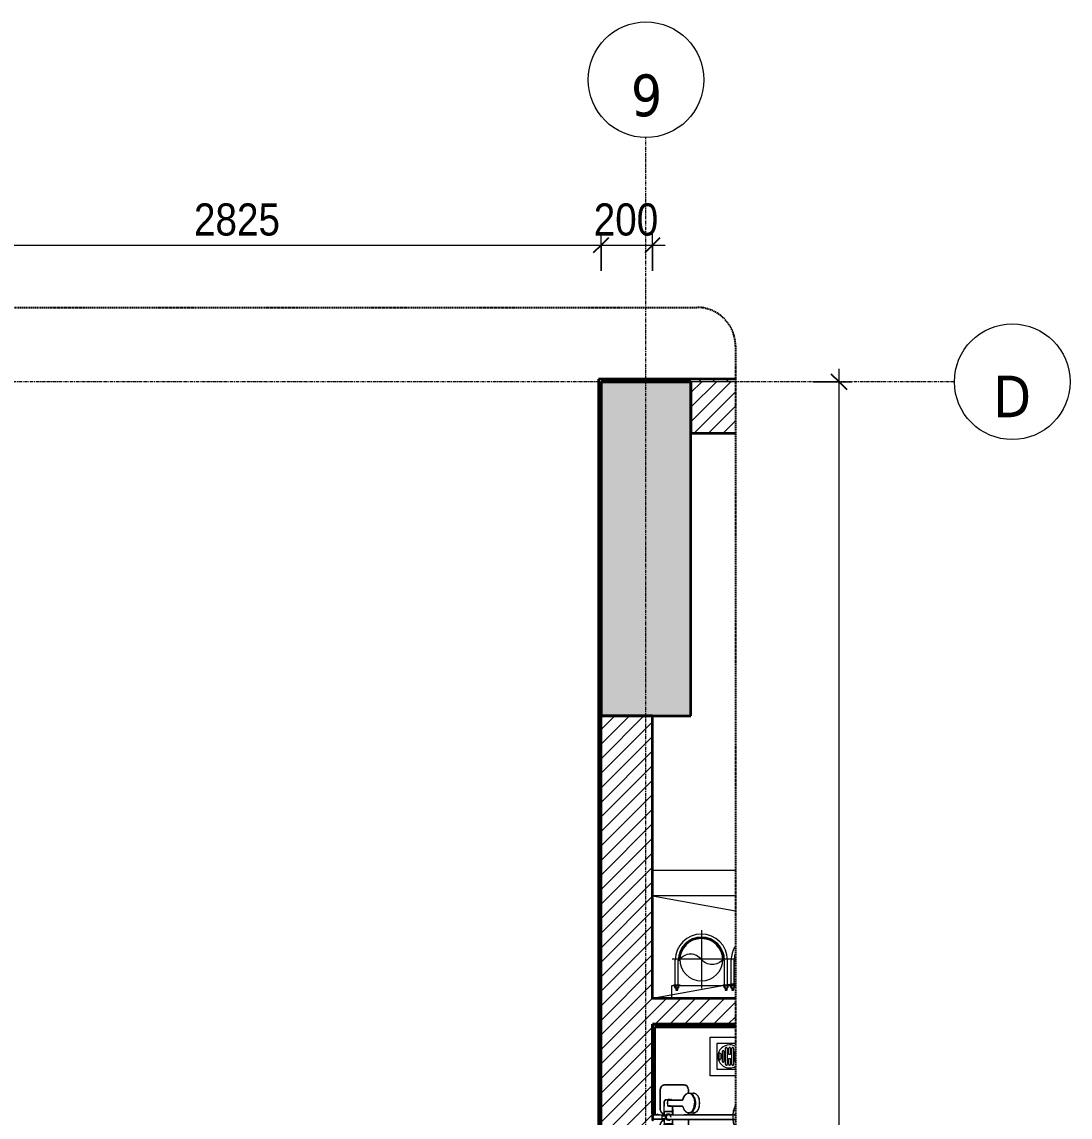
# Model space of a CAD drawing. Header units: millimetres. Extents: x 75804 to 125408, y 2002 to 35126.
# Drawn here: x 103205 to 107283, y 30675 to 34937 of the extents above; entities that cross this region are included whole.
import ezdxf

# ---------------------------------------------------------------- set-up
doc = ezdxf.new("R2010")
doc.units = ezdxf.units.MM
for name, pattern in [('Dash - Tight', [4.5, 3, -1.5]), ('Grid Line', [22.225, 12.7, -3.175, 3.175, -3.175]), ('Hidden', [7.14375, 4.7625, -2.38125]), ('IMPORT-CENTER _2_', [40.64, 25.4, -5.08, 5.08, -5.08])]:
    doc.linetypes.add(name, pattern=pattern)
for name, color, linetype, lineweight in [('0-3', 250, 'Continuous', 18), ('0-4', 50, 'Continuous', 5), ('A-ANNO-DIMS', 211, 'Continuous', 9), ('A-ANNO-DIMS-50', 211, 'Continuous', 9), ('A-DETL-GENF-1', 92, 'Dash - Tight', 18), ('A-DETL-GENF-2', 92, 'Hidden', 25), ('A-DETL-MBND-1', 253, 'Continuous', 18), ('A-FLOR-1', 250, 'Continuous', 18), ('A-WALL', 113, 'Continuous', 18), ('A-WALL-1', 113, 'Continuous', 35), ('A-WALL-PATT-1', 111, 'Continuous', 18), ('A-WALL-PATT-2', 254, 'Continuous', 18), ('G-IMPT', 8, 'Continuous', 18), ('G-IMPT-2', 8, 'IMPORT-CENTER _2_', 18), ('I-WALL-1', 7, 'Continuous', 35), ('I-WALL-2', 2, 'Continuous', 35), ('M-EQPM', 50, 'Continuous', 18), ('M-EQPM-1', 250, 'Continuous', 18), ('P-SANR-FIXT', 6, 'Continuous', 18), ('P-SANR-FIXT-1', 250, 'Continuous', 18), ('S-COLS-1', 9, 'Continuous', 5), ('S-COLS-2', 7, 'Continuous', 35), ('S-GRID-1', 1, 'Grid Line', 9), ('S-GRID-IDEN', 1, 'Continuous', 9)]:
    doc.layers.add(name, color=color, linetype=linetype, lineweight=lineweight)
doc.styles.add('Tahoma_B', font='tahomabd.ttf', dxfattribs={"height": 162.5})
doc.styles.add('UTM Avo', font='', dxfattribs={"width": 0.9, "height": 125})
doc.styles.get('UTM Avo').set_extended_font_data('UTM Avo')
doc.dimstyles.new('1_Dim_chi_tiet_2_5', dxfattribs={"dimscale": 304.8, "dimtxt": 124.912619, "dimasz": 0.19685, "dimexe": 0.164042, "dimexo": 0.0625, "dimgap": 0.016404, "dimtad": 1, "dimdec": 0, "dimrnd": 5, "dimzin": 0, "dimdsep": 46, "dimtxsty": 'UTM Avo', "dimblk1": 'OBLIQUE', "dimblk2": 'OBLIQUE', "dimsah": 1, "dimcen": 0.09, "dimdle": 0.164042, "dimazin": 0, "dimtfac": 1, "dimtdec": 4, "dimtix": 1, "dimtmove": 0, "dimatfit": 3, "dimfxl": 0.328084, "dimfxlon": 1, "dimtvp": 1, "dimtolj": 1, "dimtzin": 0, "dimarcsym": 2})
pattern_1 = [(0, (0, 0), (203.2, 50.8), [16.764, -135.636, 16.764, -135.636, -812.8]), (0, (0, 0), (203.2, 50.8), [-304.8, 16.764, -288.036, 16.764, -135.636, -355.6]), (0, (0, 0), (203.2, 50.8), [-762, 16.764, -84.836, 16.764, -237.236]), (120, (76.2, 25.4), (-145.59409, 150.576362), [16.764, -135.636, 16.764, -135.636, -812.8]), (120, (76.2, 25.4), (-145.59409, 150.576362), [-304.8, 16.764, -288.036, 16.764, -135.636, -355.6]), (120, (76.2, 25.4), (-145.59409, 150.576362), [-762, 16.764, -84.836, 16.764, -237.236]), (240, (101.6, 127), (-57.60591, -201.376362), [16.764, -135.636, 16.764, -135.636, -812.8]), (240, (101.6, 127), (-57.60591, -201.376362), [-304.8, 16.764, -288.036, 16.764, -135.636, -355.6]), (240, (101.6, 127), (-57.60591, -201.376362), [-762, 16.764, -84.836, 16.764, -237.236])]
pattern_2 = [(45, (22080.69, 0), (-28.284271, 28.284271), [])]
pattern_3 = [(45, (22080.69, 0), (-26.516504, 26.516504), [])]

# ---------------------------------------------------------------- blocks, each defined once
blk = doc.blocks.new('NCV_TKTC_KET CAU_rvt-3-TKCS_THANG MÁY TM2 - MẶT BẰNG TẦNG 2-8')
at = {"layer": 'S-COLS-1'}
blk.add_hatch(color=256, dxfattribs=at).paths.add_polyline_path([(83727.6, 32236.9), (83727.6, 33536.9), (83377.6, 33536.9), (83377.6, 32236.9)])
at = {"layer": 'A-FLOR-1'}
blk.add_line((83900.7, 31136.9), (83577.6, 31136.9), dxfattribs=at)
at = {"layer": 'S-COLS-2'}
for p, q in [((83727.6, 33536.9), (83377.6, 33536.9)), ((83377.6, 33536.9), (83377.6, 32236.9)), ((83727.6, 32236.9), (83727.6, 33536.9)), ((83377.6, 32236.9), (83727.6, 32236.9))]:
    blk.add_line(p, q, dxfattribs=at)
blk = doc.blocks.new('93925000_0001 - 93925000_top_dwg_93925000_T-V14-TKCS_THANG MÁY TM2 - MẶT BẰNG TẦNG 2-8')
at = {"layer": 'P-SANR-FIXT'}
for p, q in [((-29.3, -30.4), (-108, -30.4)), ((29.3, -30.4), (108, -30.4)), ((-125, -47.4), (-125, -123.4)), ((-46.3, -78.4), (-46.3, -46.7)), ((-27.2, -47.1), (-26.1, -47.1)), ((-27.2, -77.9), (-26.1, -77.9)), ((-9, -323.1), (-9, -62.5)), ((9, -62.5), (9, -323.1)), ((21.5, -45.9), (60.6, -46.7)), ((43, -78.7), (21.5, -79.2)), ((43, -64.7), (43, -117.7)), ((65.8, -117.7), (65.8, -64.7)), ((125, -47.4), (125, -123.4)), ((42.7, -117.9), (42.7, -117.9)), ((43.2, -117.6), (43.2, -117.5)), ((65.6, -117.5), (65.6, -117.6)), ((66.1, -117.9), (66.1, -117.9)), ((-108, -140.4), (-9, -140.4)), ((9, -140.4), (16.1, -140.4)), ((15.4, -159.1), (15.8, -143.3)), ((108, -140.4), (92.7, -140.4)), ((93, -143.3), (93.4, -159.1))]:
    blk.add_line(p, q, dxfattribs=at)
at = {"layer": 'P-SANR-FIXT', "flags": 128}
for points in [[(-45.8, -46.1), (-27.2, -46.1), (-27.2, -78.9), (-45.8, -78.9)], [(-26.1, -46), (-26.1, -78.9), (-9, -79)], [(21.5, -47.4), (21.5, -79.1), (9, -79)]]:
    blk.add_lwpolyline(points, dxfattribs=at)
at = {"layer": 'P-SANR-FIXT'}
blk.add_circle((-36.5, -62.5), 3.95, dxfattribs=at)
for centre, radius, start, end in [((-108, -47.4), 17, 90, 180), ((-29.3, -47.4), 17, 4.7626, 90), ((29.3, -47.4), 17, 90, 175.2374), ((108, -47.4), 17, 360, 90), ((-45.8, -46.6), 0.5, 90, 180), ((-45.8, -78.4), 0.5, 180, 270), ((0, -62.5), 12, 318.5904, 221.4096), ((0, -62.5), 9, 90, 180.0008), ((0, -62.5), 9, 360, 90), ((45.7, -61.8), 2.59, 155.1929, 175.7071), ((45.9, -61.8), 2.75, 130.8294, 155.1929), ((46.1, -62.1), 3.08, 110.5459, 130.8294), ((54.4, -334.8), 275.9, 88.2683, 91.7343), ((59.7, -57.1), 10.5, 38.6491, 85.492), ((-11.1, -67.1), 76.9, 1.7693, 4.1075), ((65.2, -72.4), 3.46, 323.2522, 79.3541), ((-108, -123.4), 17, 180, 270), ((46.2, -152), 33.2, 130.0223, 134.7808), ((47.7, -153.8), 35.5, 125.4414, 130.0144), ((49.9, -156.8), 39.2, 121.1773, 125.4365), ((50.6, -157.9), 40.5, 119.697, 121.1761), ((51, -158.7), 41.5, 117.0276, 119.7085), ((52.2, -161.1), 44.1, 113.3199, 117.0258), ((51.7, -159.9), 42.8, 109.7779, 113.2977), ((52.5, -162.2), 45.2, 106.1472, 109.7766), ((53.2, -164.5), 47.7, 103.9355, 106.1665), ((39.1, -108.2), 10.4, 284.3956, 285.5116), ((40.8, -114.2), 4.19, 285.5116, 289.9665), ((40.2, -112.5), 6, 289.9665, 292.7061), ((41.4, -115.3), 2.96, 292.7061, 296.5405), ((41.3, -115.1), 3.16, 296.9591, 300.8286), ((41.8, -115.8), 2.26, 300.8286, 305.287), ((42.1, -116.4), 1.64, 305.287, 309.9326), ((42.6, -116.9), 0.906, 309.9326, 315.24), ((66.5, -116.6), 1.39, 229.6335, 235.1234), ((66.3, -116.8), 1.08, 225.1702, 229.6335), ((67.3, -115.4), 2.79, 235.1234, 238.7439), ((67.2, -115.6), 2.6, 238.7439, 243.4573), ((67.8, -114.4), 3.89, 243.9189, 246.8313), ((68.1, -113.8), 4.52, 246.843, 250.4792), ((68.3, -113.2), 5.24, 250.478, 254.0406), ((68.5, -112.7), 5.75, 254.0357, 256.0561), ((55.4, -165.2), 48.4, 73.8659, 76.0481), ((56.2, -162.4), 45.5, 70.241, 73.86), ((57.4, -159.2), 42.1, 66.6693, 70.2637), ((56.5, -161.3), 44.3, 62.9815, 66.6728), ((58, -158.4), 41.1, 60.2783, 62.9855), ((57.7, -158.9), 41.7, 58.8444, 60.2824), ((59.2, -156.4), 38.7, 54.5377, 58.8482), ((60.9, -154), 35.8, 50.0034, 54.5405), ((62.8, -151.7), 32.8, 45.1921, 50.0042), ((108, -123.4), 17, 270, 360), ((32.7, -159), 17.3, 181.3198, 222.2619), ((32.6, -143.6), 16.9, 172.414, 179.1297), ((33.7, -143.7), 17.9, 164.9525, 172.4168), ((35.2, -144.2), 19.5, 157.9614, 164.9563), ((37.1, -144.9), 21.6, 151.4775, 157.9654), ((39.3, -146.1), 24, 145.4892, 151.4815), ((41.5, -147.6), 26.8, 139.9517, 145.4927), ((43.6, -149.4), 29.5, 134.7867, 139.9744), ((65, -149.6), 29.8, 40.0487, 45.1896), ((87.6, -128.4), 1.5, 180, 187.5386), ((87.6, -128.4), 1.5, 258.6057, 270), ((67.2, -147.7), 26.8, 34.5125, 40.0422), ((76, -159), 17.4, 317.3098, 358.6393), ((69.4, -146.2), 24.2, 28.5363, 34.4919), ((73.8, -143.9), 19.2, 21.6374, 28.9183), ((71.2, -145), 22.1, 15.4436, 21.6374), ((76.8, -143.4), 16.2, 7.1859, 15.4436), ((73.9, -143.8), 19.1, 1.2699, 7.1859), ((54.2, -123), 60.6, 259.1395, 270.1494), ((54.2, -119.5), 64.1, 270.1494, 280.3637), ((0, -412.5), 100, 64.3706, 115.6294)]:
    blk.add_arc(centre, radius, start, end, dxfattribs=at)
for points, degree in [([(-12.9, 0), (-12.9, -1.5), (-12.9, -3)], 2), ([(12.9, 0), (0, 0), (-12.8, 0)], 2), ([(12.8, 0), (12.9, 0), (12.9, 0)], 2), ([(12.9, 0), (12.9, -1.5), (12.9, -3)], 2), ([(-12.9, -3), (0, -3), (12.8, -3)], 2), ([(-12.8, -3), (-12.9, -3), (-12.9, -3)], 2), ([(-8.5, -3.8), (-8.5, -20.9), (-8.5, -38)], 2), ([(-8.5, -38), (0, -38), (8.5, -38)], 2), ([(-5, -38), (-5, -44.8), (-5, -51.6)], 2), ([(5, -38), (5, -44.8), (5, -51.6)], 2), ([(8.5, -3.8), (8.5, -20.9), (8.5, -38)], 2), ([(-5, -46), (-15.5, -46), (-26.1, -46)], 2), ([(5, -46), (13.3, -46), (21.5, -46)], 2), ([(43.2, -61.6), (43.1, -62.2), (43.3, -62.8), (43, -63.5), (43, -64.1), (43, -64.7)], 5), ([(46.1, -59), (45.8, -59), (45.6, -59), (45.4, -59.1), (45.2, -59.1), (45, -59.2)], 5), ([(65.6, -61.6), (65.6, -60.8), (65.5, -60), (64.3, -59), (63.5, -59), (62.7, -59)], 5), ([(42.8, -182.5), (33, -180.6), (24.7, -176.4), (19.9, -170.7)], 3), ([(88.8, -170.8), (83.9, -176.5), (75.6, -180.7), (65.8, -182.5)], 3)]:
    blk.add_open_spline(points, degree=degree, dxfattribs=at)
for points, weights in [([(-9.3, -3), (-8.5, -3), (-8.5, -3.8)], [1, 0.707106775639, 1]), ([(9.3, -3), (8.5, -3), (8.5, -3.8)], [1, 0.707106765177, 1]), ([(21.5, -45.9), (21.5, -45.7), (21.5, -47.4)], [0.874147445041, 0.908470869121, 1]), ([(67.9, -74.4), (66.9, -75.7), (65.8, -76.4)], [1, 0.991614392871, 1]), ([(54.4, -167.3), (15.8, -167.3), (15.8, -143.6)], [1, 0.707106781187, 1]), ([(93, -143.6), (93, -167.3), (54.4, -167.3)], [1, 0.707106781187, 1])]:
    blk.add_rational_spline(points, weights, degree=2, dxfattribs=at)
blk.add_open_spline([(68, -50.6), (68.4, -51.1), (68.6, -51.7), (68.7, -53.5), (68.2, -54.7), (66.1, -57), (64.6, -58.1), (62.7, -59)], degree=3, knots=[0.3623591, 0.3623591, 0.3623591, 0.3623591, 0.4991435, 0.4991435, 0.7494159, 0.7494159, 0.9564651, 0.9564651, 0.9564651, 0.9564651], dxfattribs=at)
blk = doc.blocks.new('93925000_0001 - 93925000_top_dwg-V15-TKCS_THANG MÁY TM2 - MẶT BẰNG TẦNG 2-8')
blk.add_blockref('93925000_0001 - 93925000_top_dwg_93925000_T-V14-TKCS_THANG MÁY TM2 - MẶT BẰNG TẦNG 2-8', (0, 0))
blk = doc.blocks.new('93925000_0001 - 93925000_3D_low_dwg-V16-TKCS_THANG MÁY TM2 - MẶT BẰNG TẦNG 2-8')
at = {"layer": 'P-SANR-FIXT'}
for p, q in [((-13, 0.4), (-12.1, 0.4)), ((-13, -2.4), (-13, 0.4)), ((-12.1, 0.4), (-9.1, 0.4)), ((-9.1, 0.4), (-5, 0.4)), ((-5, 0.4), (0, 0.4)), ((0, 0.4), (5.1, 0.4)), ((5.1, 0.4), (9, 0.4)), ((9, 0.4), (12, 0.4)), ((12, 0.4), (13, 0.4)), ((13, -2.4), (13, 0.4)), ((-125, -47), (-120, -35)), ((-120, -35), (-125, -47)), ((-120, -35), (-108, -30)), ((-108, -30), (-120, -35)), ((-108, -30), (-29.2, -30)), ((-29.2, -30), (-108, -30)), ((-29.2, -30), (-17.2, -35)), ((-17.2, -35), (-29.2, -30)), ((-17.2, -35), (-12.8, -45.6)), ((-12.8, -45.6), (-17.2, -35)), ((-12.1, -2.4), (-13, -2.4)), ((-9.1, -2.4), (-12.1, -2.4)), ((-11.1, -20.1), (-8.9, -14.6)), ((-8.9, -25.2), (-11.1, -20.1)), ((-5, -2.4), (-9.1, -2.4)), ((-8.9, -45.6), (-8.9, -10)), ((-8.5, -53.6), (-8.5, -2.4)), ((0, -2.4), (-5, -2.4)), ((5.1, -2.4), (0, -2.4)), ((5.1, -2.4), (9, -2.4)), ((8.5, -2.4), (8.5, -53.6)), ((8.9, -10), (8.9, -45.6)), ((11.1, -20.1), (8.9, -15)), ((8.9, -25.6), (11.1, -20.1)), ((9, -2.4), (12, -2.4)), ((12, -2.4), (13, -2.4)), ((13, -2.4), (12, -2.4)), ((17.2, -35), (12.8, -45.6)), ((12.8, -45.6), (17.2, -35)), ((17.2, -35), (29.2, -30)), ((17.2, -35), (29.2, -30)), ((29.2, -30), (108, -30)), ((108, -30), (29.2, -30)), ((108, -30), (120, -35)), ((120, -35), (108, -30)), ((120, -35), (125, -47)), ((125, -47), (120, -35)), ((-125, -123), (-125, -47)), ((-125, -47), (-125, -123)), ((-46.3, -45.7), (-27.2, -45.6)), ((-46.3, -46.9), (-46.3, -45.7)), ((-46.3, -50.5), (-46.3, -46.9)), ((-46.3, -50.5), (-46.3, -56.1)), ((-46.3, -56.1), (-46.3, -62.1)), ((-46.3, -68.1), (-46.3, -62.1)), ((-46.3, -73.7), (-46.3, -68.1)), ((-46.3, -77.3), (-46.3, -73.7)), ((-46.3, -78.5), (-46.3, -77.3)), ((-46.3, -78.5), (-27.2, -78.6)), ((-40.5, -62.1), (-39.4, -59.4)), ((-40.5, -62.1), (-39.3, -64.9)), ((-36.6, -58.1), (-39.4, -59.4)), ((-36.5, -66.1), (-39.3, -64.9)), ((-36.6, -58.1), (-33.6, -59.3)), ((-33.6, -64.8), (-36.5, -66.1)), ((-33.6, -59.3), (-32.5, -62.1)), ((-33.6, -64.8), (-32.5, -62.1)), ((-27.2, -46.8), (-27.2, -45.6)), ((-27.2, -46.8), (-27.2, -50.4)), ((-27.2, -56), (-27.2, -50.4)), ((-27.2, -62.1), (-27.2, -56)), ((-27.2, -68.2), (-27.2, -62.1)), ((-27.2, -73.8), (-27.2, -68.2)), ((-27.2, -77.4), (-27.2, -73.8)), ((-27.2, -78.6), (-27.2, -77.4)), ((-26.1, -46.8), (-26.1, -45.6)), ((-8.5, -45.6), (-26.1, -45.6)), ((-26.1, -46.8), (-26.1, -50.4)), ((-26.1, -56), (-26.1, -50.4)), ((-26.1, -62.1), (-26.1, -56)), ((-26.1, -68.2), (-26.1, -62.1)), ((-26.1, -73.8), (-26.1, -68.2)), ((-26.1, -77.4), (-26.1, -73.8)), ((-26.1, -78.6), (-26.1, -77.4)), ((-26.1, -78.6), (-9, -78.6)), ((-11.1, -57.5), (-12, -62.1)), ((-11.2, -57.7), (-12, -62.1)), ((-12, -62.1), (-11.2, -66.5)), ((-12, -62.1), (-11.2, -66.5)), ((-8.5, -53.6), (-11.2, -57.7)), ((-8.5, -53.6), (-11.2, -57.7)), ((-11.1, -57.5), (-11.2, -57.7)), ((-11.1, -66.7), (-11.2, -66.5)), ((-11.2, -66.5), (-9, -69.8)), ((-11.1, -66.7), (-9, -69.9)), ((-5.4, -54.9), (-9, -62.1)), ((-9, -62.1), (-8.3, -63.4)), ((-9, -62.1), (-9, -66.3)), ((-9, -79.5), (-9, -66.3)), ((-9, -79.5), (-9, -94.5)), ((-4.4, -50.9), (-8.5, -53.6)), ((-4.4, -50.9), (-8.5, -53.6)), ((-6.3, -55.7), (-5.4, -54.9)), ((0, -53.1), (-5.4, -54.9)), ((-4.6, -51), (-4.4, -50.9)), ((0, -50.1), (-4.4, -50.9)), ((4.4, -50.9), (0, -50.1)), ((2.5, -54.1), (0, -53.1)), ((6.4, -68.5), (0, -71.1)), ((4.4, -50.9), (4.6, -51)), ((4.4, -50.9), (8.5, -53.6)), ((4.4, -50.9), (8.5, -53.6)), ((9, -62.1), (6.4, -55.7)), ((21.5, -45.6), (8.5, -45.6)), ((11.1, -57.5), (8.5, -53.6)), ((11.2, -57.7), (8.5, -53.6)), ((11.2, -57.7), (8.5, -53.6)), ((9, -62.1), (9, -66.5)), ((9, -79.6), (9, -66.5)), ((9, -69.8), (11.2, -66.5)), ((9, -69.8), (11.2, -66.5)), ((9, -69.8), (11.1, -66.7)), ((9, -78.6), (21.5, -78.6)), ((9, -79.6), (9, -94.6)), ((11.1, -57.5), (11.2, -57.7)), ((11.1, -66.7), (12, -62.1)), ((11.1, -66.7), (11.2, -66.5)), ((12, -62.1), (11.2, -57.7)), ((12, -62.1), (11.2, -57.7)), ((11.2, -66.5), (12, -62.1)), ((21.5, -45.6), (60.6, -46.1)), ((21.5, -46.8), (21.5, -45.6)), ((21.5, -46.8), (21.5, -50.4)), ((21.5, -56), (21.5, -50.4)), ((21.5, -62.1), (21.5, -56)), ((21.5, -68.2), (21.5, -62.1)), ((21.5, -73.8), (21.5, -68.2)), ((21.5, -77.4), (21.5, -73.8)), ((21.5, -78.6), (21.5, -77.4)), ((21.5, -78.6), (44.3, -78.3)), ((43.3, -68.3), (43.7, -64)), ((43.3, -68.3), (44.3, -66.3)), ((44.3, -70.3), (43.3, -68.3)), ((44.3, -58.6), (44.2, -112.9)), ((65.4, -58.6), (44.3, -58.6)), ((52.7, -58.6), (54.8, -57.9)), ((54.8, -57.9), (56.9, -58.6)), ((60.6, -46.1), (66.7, -50.3)), ((65.4, -58.6), (65.4, -112.9)), ((66.3, -68.3), (65.4, -66.3)), ((65.4, -70.2), (66.3, -68.3)), ((65.4, -74.7), (66.7, -73.9)), ((66.3, -68.3), (65.8, -62.4)), ((66.7, -50.3), (69.5, -62.1)), ((66.7, -73.9), (69.5, -62.1)), ((125, -47), (125, -123)), ((125, -123), (125, -47)), ((-120, -135), (-125, -123)), ((-125, -123), (-120, -135)), ((-9, -94.5), (-9, -122.1)), ((-9, -122.1), (-9, -323.1)), ((9, -94.6), (9, -122.1)), ((9, -323.1), (9, -122.1)), ((27.2, -123.6), (19, -131.1)), ((42.7, -116.4), (27.2, -123.6)), ((44.2, -112.9), (42.7, -116.4)), ((65.4, -112.9), (67, -116.4)), ((67, -116.4), (82.2, -123.4)), ((82.2, -123.4), (90.4, -130.7)), ((125, -123), (120, -135)), ((120, -135), (125, -123)), ((-108, -140), (-120, -135)), ((-120, -135), (-108, -140)), ((-9, -140), (-108, -140)), ((-108, -140), (-9, -140)), ((16.1, -140), (9, -140)), ((9, -140), (16.1, -140)), ((16, -140.4), (19, -131.1)), ((16, -140.4), (16, -160.1)), ((19.3, -150.1), (16, -140.4)), ((16, -160.1), (18.8, -169)), ((19.3, -169.7), (16, -160.1)), ((27.5, -157.3), (19.3, -150.1)), ((25.5, -175.3), (19.3, -169.7)), ((27.5, -157.3), (39.8, -162.4)), ((39.8, -162.4), (54.8, -164.2)), ((70.6, -162.2), (54.8, -164.2)), ((70.6, -162.2), (82.5, -157.2)), ((90.7, -149.6), (82.5, -157.2)), ((90.7, -169.3), (82.5, -176.8)), ((90.6, -169.4), (88.2, -171.6)), ((90.4, -130.7), (93.7, -140.4)), ((90.7, -149.6), (93.7, -140.4)), ((93.7, -160.1), (90.7, -169.3)), ((108, -140), (93.6, -140)), ((93.6, -140), (108, -140)), ((93.7, -140.4), (93.7, -160.1)), ((108, -140), (120, -135)), ((108, -140), (120, -135)), ((27.2, -176.8), (25.5, -175.3)), ((27.2, -176.8), (27.6, -177)), ((39.8, -182), (27.5, -177)), ((39.6, -182), (54.8, -183.9)), ((39.8, -182), (54.8, -183.9)), ((54.8, -183.9), (69.9, -181.9)), ((54.8, -183.9), (69.3, -182.2)), ((69.9, -181.9), (69.3, -182.2)), ((69.9, -181.9), (70.6, -181.9)), ((82.5, -176.8), (70.6, -181.9)), ((82.2, -177), (79.6, -178.1)), ((-42.5, -321.4), (-45.4, -323.1)), ((-21.4, -314.2), (-42.5, -321.4)), ((-9, -312.8), (-21.4, -314.2)), ((22.5, -314.4), (9, -312.9)), ((43, -321.6), (22.5, -314.4)), ((45.5, -323.1), (43, -321.6))]:
    blk.add_line(p, q, dxfattribs=at)
blk = doc.blocks.new('93925000_0001 - FMM 93925000-V17-TKCS_THANG MÁY TM2 - MẶT BẰNG TẦNG 2-8')
for name in ['93925000_0001 - 93925000_3D_low_dwg-V16-TKCS_THANG MÁY TM2 - MẶT BẰNG TẦNG 2-8', '93925000_0001 - 93925000_top_dwg-V15-TKCS_THANG MÁY TM2 - MẶT BẰNG TẦNG 2-8']:
    blk.add_blockref(name, (0, 0))
blk = doc.blocks.new('THU NUOC - THU NUOC-V19-TKCS_THANG MÁY TM2 - MẶT BẰNG TẦNG 2-8')
at = {"layer": 'A-DETL-MBND-1'}
for p, q in [((-66.3, -18.7), (-66.3, 79.4)), ((-66.3, 79.4), (83.7, 79.4)), ((58.7, 54.4), (-41.3, 54.4)), ((-41.3, 54.4), (-41.3, -18.7)), ((-1.1, 44.5), (18.5, 44.5)), ((58.7, -18.7), (58.7, 54.4)), ((83.7, 79.4), (83.7, -18.7)), ((-23.3, 19.6), (40.9, 19.6)), ((40.9, 13.6), (-23.3, 13.6)), ((-23.3, 7.2), (0.7, 7.2)), ((0.7, 1.2), (-23.3, 1.2)), ((-11, 32.1), (28.5, 32.1)), ((28.5, 26.1), (-11, 26.1)), ((18.5, 38.5), (-1.1, 38.5)), ((0.7, 7.2), (0.7, 1.2)), ((16.7, 1.2), (16.7, 7.2)), ((16.7, 7.2), (40.9, 7.2)), ((40.9, 1.2), (16.7, 1.2)), ((-23.3, -4.8), (40.9, -4.8)), ((40.9, -10.8), (-23.3, -10.8)), ((-11, -17.3), (28.5, -17.3))]:
    blk.add_line(p, q, dxfattribs=at)
for centre, radius, start, end in [((8.7, 4.4), 45, 0, 180), ((8.7, 4.4), 45, 360, 180), ((-1.1, 41.5), 3, 90, 270), ((18.5, 41.5), 3, 270, 90), ((8.7, 4.4), 45, 180, 211.0091), ((8.7, 4.4), 45, 180, 211.0091), ((-23.3, 16.6), 3, 90, 270), ((-23.3, 4.2), 3, 90, 270), ((-11, 29.1), 3, 90, 270), ((28.5, 29.1), 3, 270, 90), ((40.9, 16.6), 3, 270, 90), ((40.9, 4.2), 3, 270, 90), ((8.7, 4.4), 45, 328.9909, 0), ((8.7, 4.4), 45, 328.9909, 360), ((-23.3, -7.8), 3, 90, 270), ((-11, -20.3), 3, 90, 135), ((28.5, -20.3), 3, 45, 90), ((40.9, -7.8), 3, 270, 90)]:
    blk.add_arc(centre, radius, start, end, dxfattribs=at)
blk = doc.blocks.new('NCV_TKTC_TANG 2_rvt-3-TKCS_THANG MÁY TM2 - MẶT BẰNG TẦNG 2-8')
at = {"layer": 'A-WALL-PATT-2'}
h = blk.add_hatch(dxfattribs=at)
h.set_pattern_fill('FP_4', color=256, style=0, pattern_type=2)
h.set_pattern_definition(pattern_1)
h.paths.add_polyline_path([(83773.5, 31026.9), (83900.7, 31026.9), (83900.7, 31036.9), (83577.6, 31036.9), (83577.6, 31026.9), (83587.6, 31026.9)])
h = blk.add_hatch(dxfattribs=at)
h.set_pattern_fill('FP_4', color=256, style=0, pattern_type=2)
h.set_pattern_definition(pattern_1)
h.paths.add_polyline_path([(83587.6, 28636.9), (83587.6, 30666.9), (83580, 30666.3), (83580, 30662.4), (83577.6, 30662.4), (83577.6, 28636.9)])
h.paths.add_polyline_path([(83587.6, 30683.9), (83587.6, 31026.9), (83577.6, 31026.9), (83577.6, 30688.4), (83580, 30688.4), (83580, 30683.9)])
at = {"layer": 'I-WALL-1'}
for p, q in [((83900.7, 31036.9), (83577.6, 31036.9)), ((83577.6, 31036.9), (83577.6, 31026.9)), ((83577.6, 31026.9), (83577.6, 30688.4)), ((83587.6, 31026.9), (83900.7, 31026.9)), ((83587.6, 30683.9), (83587.6, 31026.9))]:
    blk.add_line(p, q, dxfattribs=at)
at = {"layer": 'M-EQPM-1', "rotation": 90.0000000000001}
blk.add_blockref('THU NUOC - THU NUOC-V19-TKCS_THANG MÁY TM2 - MẶT BẰNG TẦNG 2-8', (83882, 30902.8), dxfattribs=at)
at = {"layer": 'P-SANR-FIXT-1', "rotation": 90}
blk.add_blockref('93925000_0001 - FMM 93925000-V17-TKCS_THANG MÁY TM2 - MẶT BẰNG TẦNG 2-8', (83577.6, 30675.4), dxfattribs=at)
blk = doc.blocks.new('TKTC_XREF_251221_MB TANG 2-7 - TKTC_XREF_260130_MB TANG 2-5_dwg_$cc-4746800-TKCS_THANG MÁY TM2 - MẶT BẰNG TẦNG 2-8')
at = {"layer": 'G-IMPT-2'}
blk.add_line((0, 0.504), (0, 0.673), dxfattribs=at)
blk = doc.blocks.new('TKTC_XREF_251221_MB TANG 2-7 - TKTC_XREF_260130_MB TANG 2-5_dwg_CUM U_DN100-4746796-TKCS_THANG MÁY TM2 - MẶT BẰNG TẦNG 2-8')
at = {"layer": 'G-IMPT'}
blk.add_hatch(color=256, dxfattribs=at).paths.add_polyline_path([(0, 61), (0, 57.5), (19.2, 57.5), (15.8, 58.9)])
for p, q in [((-79.1, 66.6), (-79.1, 63.4)), ((-76.6, 66.6), (-76.6, 63.4)), ((-74.6, 66.6), (-74.6, 63.4)), ((-72.7, 69.3), (-72.7, 60.7)), ((-66.9, 67.9), (-71.7, 67.9)), ((-66.9, 62.1), (-71.7, 62.1)), ((-66.9, 57.6), (-66.9, 59.2)), ((-65, 69), (0, 69))]:
    blk.add_line(p, q, dxfattribs=at)
at = {"layer": 'G-IMPT', "flags": 128}
for points in [[(-72.7, 67.6), (-78.1, 67.6), (-78.1, 62.4), (-72.7, 62.4)], [(-71.7, 59.2), (-66.9, 59.2), (-66.9, 70.8), (-71.7, 70.8)], [(-66.9, 70.8), (-66.9, 72.7), (-65, 72.7), (-65, 57.6)], [(-65, 61), (0, 61), (0, 57.5)]]:
    blk.add_lwpolyline(points, dxfattribs=at)
at = {"layer": 'G-IMPT'}
for centre, radius, start, end in [((-78.1, 66.6), 0.96, 90, 180), ((-78.1, 63.4), 0.96, 180, 270), ((-71.1, 69.3), 1.56, 112.6199, 247.3801), ((-67.9, 65), 4.8, 143.1301, 216.8699), ((-71.1, 60.7), 1.56, 112.6199, 247.3801), ((0, 0), 69, 57.9898, 90), ((0, 0), 61, 75.1225, 90)]:
    blk.add_arc(centre, radius, start, end, dxfattribs=at)
blk = doc.blocks.new('TKTC_XREF_251221_MB TANG 2-7 - TKTC_XREF_260130_MB TANG 2-5_dwg_$cc-V20-TKCS_THANG MÁY TM2 - MẶT BẰNG TẦNG 2-8')
at = {"layer": 'G-IMPT-2'}
for p, q in [((0, -0.673), (0, 0.673)), ((-0.673, 0), (0.673, 0))]:
    blk.add_line(p, q, dxfattribs=at)
at = {"layer": 'M-EQPM'}
blk.add_circle((0, 0), 0.5, dxfattribs=at)
for centre, radius, start, end in [((0, 0), 0.5, 90, 270), ((0.188, 0.25), 0.313, 126.8699, 233.1301), ((-0.188, -0.25), 0.313, 306.8699, 53.1301)]:
    blk.add_arc(centre, radius, start, end, dxfattribs=at)
blk = doc.blocks.new('TKTC_XREF_251221_MB TANG 2-7 - TKTC_XREF_260130_MB TANG 2-5_dwg_CUM U_DN100-V21-TKCS_THANG MÁY TM2 - MẶT BẰNG TẦNG 2-8')
at = {"layer": 'G-IMPT'}
blk.add_hatch(color=256, dxfattribs=at).paths.add_polyline_path([(0, 61), (0, 57), (14.8, 55.1), (28.5, 49.4), (40.3, 40.3), (49.4, 28.5), (55.1, 14.8), (57, 0), (55.1, -14.8), (49.4, -28.5), (40.3, -40.3), (28.5, -49.4), (14.8, -55.1), (0, -57), (0, -61), (15.8, -58.9), (30.5, -52.8), (43.1, -43.1), (52.8, -30.5), (58.9, -15.8), (61, 0), (58.9, 15.8), (52.8, 30.5), (43.1, 43.1), (30.5, 52.8), (15.8, 58.9)])
for p, q in [((-79.1, 66.6), (-79.1, 63.4)), ((-76.6, 66.6), (-76.6, 63.4)), ((-74.6, 66.6), (-74.6, 63.4)), ((-72.7, 69.3), (-72.7, 60.7)), ((-66.9, 67.9), (-71.7, 67.9)), ((-66.9, 62.1), (-71.7, 62.1)), ((-65, 69), (0, 69)), ((-79.1, -63.4), (-79.1, -66.6)), ((-76.6, -63.4), (-76.6, -66.6)), ((-74.6, -63.4), (-74.6, -66.6)), ((-72.7, -60.7), (-72.7, -69.3)), ((-66.9, -62.1), (-71.7, -62.1)), ((-66.9, -67.9), (-71.7, -67.9)), ((-65, -69), (0, -69))]:
    blk.add_line(p, q, dxfattribs=at)
at = {"layer": 'G-IMPT', "flags": 128}
for points in [[(-72.7, 67.6), (-78.1, 67.6), (-78.1, 62.4), (-72.7, 62.4)], [(-71.7, 59.2), (-66.9, 59.2), (-66.9, 70.8), (-71.7, 70.8)], [(-66.9, 70.8), (-66.9, 72.7), (-65, 72.7), (-65, 57.3), (-66.9, 57.3), (-66.9, 59.2)], [(-65, 61), (0, 61), (0, 57)], [(-66.9, -59.2), (-66.9, -57.3), (-65, -57.3), (-65, -72.7), (-66.9, -72.7), (-66.9, -70.8)], [(-65, -61), (0, -61), (0, -57)], [(-72.7, -62.4), (-78.1, -62.4), (-78.1, -67.6), (-72.7, -67.6)], [(-71.7, -70.8), (-66.9, -70.8), (-66.9, -59.2), (-71.7, -59.2)]]:
    blk.add_lwpolyline(points, dxfattribs=at)
at = {"layer": 'G-IMPT'}
for centre, radius, start, end in [((-78.1, 66.6), 0.96, 90, 180), ((-78.1, 63.4), 0.96, 180, 270), ((-71.1, 69.3), 1.56, 112.6199, 247.3801), ((-67.9, 65), 4.8, 143.1301, 216.8699), ((-71.1, 60.7), 1.56, 112.6199, 247.3801), ((0, 0), 69, 270, 90), ((0, 0), 61, 270, 90), ((0, 0), 57, 270, 90), ((-78.1, -63.4), 0.96, 90, 180), ((-78.1, -66.6), 0.96, 180, 270), ((-71.1, -60.7), 1.56, 112.6199, 247.3801), ((-67.9, -65), 4.8, 143.1301, 216.8699), ((-71.1, -69.3), 1.56, 112.6199, 247.3801)]:
    blk.add_arc(centre, radius, start, end, dxfattribs=at)
blk = doc.blocks.new('TKTC_XREF_251221_MB TANG 2-7 - TKTC_XREF_251221_MB TANG 2-7-2039446-TKCS_THANG MÁY TM2 - MẶT BẰNG TẦNG 2-8')
at = {"layer": 'M-EQPM'}
for p, q in [((50001, 13951), (50248.1, 13951)), ((50001, 13902.8), (50001, 13951)), ((50248.1, 13902.8), (50001, 13902.8))]:
    blk.add_line(p, q, dxfattribs=at)
at = {"extrusion": (0, 0, -1), "xscale": 168.0000000000956, "yscale": 168.0000000000956, "zscale": -168.0000000000956, "rotation": 269.9277821117897}
for name, p in [('TKTC_XREF_251221_MB TANG 2-7 - TKTC_XREF_260130_MB TANG 2-5_dwg_$cc-V20-TKCS_THANG MÁY TM2 - MẶT BẰNG TẦNG 2-8', (-50115.5, 14052.6)), ('TKTC_XREF_251221_MB TANG 2-7 - TKTC_XREF_260130_MB TANG 2-5_dwg_$cc-4746800-TKCS_THANG MÁY TM2 - MẶT BẰNG TẦNG 2-8', (-50332.9, 14052.6))]:
    blk.add_blockref(name, p, dxfattribs=at)
at = {"xscale": 1.473684210526311, "yscale": 1.473684210526311, "zscale": 1.473684210526311, "rotation": 90.07221788661575}
for name, p in [('TKTC_XREF_251221_MB TANG 2-7 - TKTC_XREF_260130_MB TANG 2-5_dwg_CUM U_DN100-V21-TKCS_THANG MÁY TM2 - MẶT BẰNG TẦNG 2-8', (50115.5, 14049)), ('TKTC_XREF_251221_MB TANG 2-7 - TKTC_XREF_260130_MB TANG 2-5_dwg_CUM U_DN100-4746796-TKCS_THANG MÁY TM2 - MẶT BẰNG TẦNG 2-8', (50332.9, 14049))]:
    blk.add_blockref(name, p, dxfattribs=at)
blk = doc.blocks.new('BORDER VIEW - BORDER VIEW-1940032-TKCS_THANG MÁY TM2 - MẶT BẰNG TẦNG 2-8')
at = {"layer": 'A-DETL-GENF-2'}
for p, q in [((150, 8489.5), (6798.1, 8489.5)), ((6948.1, 8339.5), (6948.1, 150))]:
    blk.add_line(p, q, dxfattribs=at)
blk.add_arc((6798.1, 8339.5), 150, 0, 90, dxfattribs=at)
blk = doc.blocks.new('Grid - M_Grid Head - Circle-353313-TKCS_THANG MÁY TM2 - MẶT BẰNG TẦNG 2-8')
at = {"layer": 'S-GRID-IDEN'}
blk.add_circle((0, 0), 4.5, dxfattribs=at)
blk = doc.blocks.new('DIMBLOCK100-TKCS_THANG MÁY TM2 - MẶT BẰNG TẦNG 2-8')
at = {"layer": 'A-ANNO-DIMS-50'}
for p, q in [((102633.3, 34168.6), (102633.3, 34018.6)), ((102633.3, 34068.6), (102633.3, 34168.6)), ((105458.3, 33968.6), (105458.3, 34118.6)), ((102633.3, 34068.6), (105458.3, 34068.6)), ((105458.3, 34068.6), (105458.3, 33968.6))]:
    blk.add_line(p, q, dxfattribs=at)
at = {"layer": 'A-ANNO-DIMS-50', "lineweight": 25}
for p, q in [((102633.3, 34068.6), (102663.3, 34098.6)), ((105458.3, 34068.6), (105488.3, 34098.6)), ((102633.3, 34068.6), (102603.3, 34038.6)), ((105458.3, 34068.6), (105428.3, 34038.6))]:
    blk.add_line(p, q, dxfattribs=at)
at = {"layer": 'A-ANNO-DIMS-50', "color": 0, "insert": (103874.6, 34231), "char_height": 125, "width": 410.824, "attachment_point": 1, "line_spacing_factor": 1.110334, "style": 'UTM Avo'}
blk.add_mtext('2825', dxfattribs=at)
blk = doc.blocks.new('_Oblique')
at = {"color": 0, "linetype": 'ByBlock', "lineweight": -2}
blk.add_line((-0.5, -0.5), (0.5, 0.5), dxfattribs=at)
blk = doc.blocks.new('DIMBLOCK101-TKCS_THANG MÁY TM2 - MẶT BẰNG TẦNG 2-8')
at = {"layer": 'A-ANNO-DIMS-50'}
for p, q in [((105458.3, 33968.6), (105458.3, 34118.6)), ((105658.3, 33968.6), (105658.3, 34118.6)), ((105458.3, 34068.6), (105708.3, 34068.6)), ((105458.3, 34068.6), (105458.3, 33968.6)), ((105658.3, 34068.6), (105658.3, 33968.6))]:
    blk.add_line(p, q, dxfattribs=at)
at = {"layer": 'A-ANNO-DIMS-50', "lineweight": 25}
for p, q in [((105458.3, 34068.6), (105488.3, 34098.6)), ((105658.3, 34068.6), (105688.3, 34098.6)), ((105458.3, 34068.6), (105428.3, 34038.6)), ((105658.3, 34068.6), (105628.3, 34038.6))]:
    blk.add_line(p, q, dxfattribs=at)
at = {"layer": 'A-ANNO-DIMS-50', "color": 0, "insert": (105429.9, 34231), "char_height": 125, "width": 308.118, "attachment_point": 1, "line_spacing_factor": 1.110334, "style": 'UTM Avo'}
blk.add_mtext('200', dxfattribs=at)
blk = doc.blocks.new('DIMBLOCK116-TKCS_THANG MÁY TM2 - MẶT BẰNG TẦNG 2-8')
at = {"layer": 'A-ANNO-DIMS-50'}
for p, q in [((106384.3, 27136.9), (106384.3, 33586.9)), ((106284.3, 33536.9), (106434.3, 33536.9)), ((106384.3, 33536.9), (106284.3, 33536.9)), ((106284.3, 27136.9), (106434.3, 27136.9)), ((106384.3, 27136.9), (106284.3, 27136.9))]:
    blk.add_line(p, q, dxfattribs=at)
at = {"layer": 'A-ANNO-DIMS-50', "lineweight": 25}
for p, q in [((106384.3, 33536.9), (106354.3, 33566.9)), ((106384.3, 33536.9), (106414.3, 33506.9)), ((106384.3, 27136.9), (106354.3, 27166.9)), ((106384.3, 27136.9), (106414.3, 27106.9))]:
    blk.add_line(p, q, dxfattribs=at)
at = {"layer": 'A-ANNO-DIMS-50', "color": 0, "insert": (106221.9, 30165.8), "char_height": 125, "width": 410.824, "attachment_point": 1, "rotation": 90, "line_spacing_factor": 1.110334, "style": 'UTM Avo'}
blk.add_mtext('6400', dxfattribs=at)

msp = doc.modelspace()

# ---------------------------------------------------------------- hatches: boundary and pattern name
at = {"layer": 'A-WALL-PATT-1'}
h = msp.add_hatch(dxfattribs=at)
h.set_pattern_fill('FP_3', color=256, style=0, pattern_type=2)
h.set_pattern_definition(pattern_3)
h.paths.add_polyline_path([(105448.3, 33536.9), (105981.4, 33536.9), (105981.4, 33546.9), (105448.3, 33546.9)])
h = msp.add_hatch(dxfattribs=at)
h.set_pattern_fill('FP_3', color=256, style=0, pattern_type=2)
h.set_pattern_definition(pattern_3)
h.paths.add_polyline_path([(105458.3, 27136.9), (105458.3, 33536.9), (105448.3, 33536.9), (105448.3, 27136.9)])
h = msp.add_hatch(dxfattribs=at)
h.set_pattern_fill('FP_1', color=256, style=0, pattern_type=2)
h.set_pattern_definition(pattern_2)
h.paths.add_polyline_path([(105808.3, 33336.9), (105981.4, 33336.9), (105981.4, 33536.9), (105808.3, 33536.9)])
h = msp.add_hatch(dxfattribs=at)
h.set_pattern_fill('FP_1', color=256, style=0, pattern_type=2)
h.set_pattern_definition(pattern_2)
h.paths.add_polyline_path([(105458.3, 25436.9), (105658.3, 25436.9), (105658.3, 28836.9), (105458.3, 28836.9), (105458.3, 26415.1)])
h.paths.add_polyline_path([(105458.3, 29036.9), (105658.3, 29036.9), (105658.3, 32236.9), (105458.3, 32236.9), (105458.3, 29181.5)])
h = msp.add_hatch(dxfattribs=at)
h.set_pattern_fill('FP_1', color=256, style=0, pattern_type=2)
h.set_pattern_definition(pattern_2)
h.paths.add_polyline_path([(105658.3, 31036.5), (105981.4, 31036.5), (105981.4, 31136.5), (105658.3, 31136.5)])

# ---------------------------------------------------------------- linework, layer by layer
at = {"layer": '0-3'}
for p, q in [((105658.3, 31536.9), (105981.4, 31478.2)), ((105981.4, 31195.7), (105658.3, 31136.9)), ((105981.4, 31136.9), (105658.3, 31136.9))]:
    msp.add_line(p, q, dxfattribs=at)
at = {"layer": 'A-WALL'}
for p, q in [((105981.4, 33536.9), (105808.3, 33536.9)), ((105658.3, 31636.9), (105981.4, 31636.9)), ((105981.4, 31536.9), (105658.3, 31536.9))]:
    msp.add_line(p, q, dxfattribs=at)
at = {"layer": 'A-WALL-1'}
for p, q in [((105808.3, 33536.9), (105808.3, 33336.9)), ((105808.3, 33336.9), (105981.4, 33336.9)), ((105658.3, 32236.9), (105458.3, 32236.9)), ((105658.3, 31136.5), (105658.3, 32236.9)), ((105981.4, 31136.5), (105658.3, 31136.5)), ((105658.3, 30688.4), (105658.3, 31036.5)), ((105658.3, 31036.5), (105981.4, 31036.5))]:
    msp.add_line(p, q, dxfattribs=at)
at = {"layer": 'I-WALL-2'}
for p, q in [((105981.4, 33546.9), (105448.3, 33546.9)), ((105448.3, 33546.9), (105448.3, 27146.9)), ((105458.3, 33536.9), (105808.3, 33536.9)), ((105458.3, 27136.9), (105458.3, 33536.9))]:
    msp.add_line(p, q, dxfattribs=at)
at = {"layer": 'S-GRID-1'}
for p, q in [((105633.3, 33237.3), (105633.3, 34487.3)), ((105583.3, 33536.9), (99587.5, 33536.9)), ((106833.3, 33536.9), (105583.3, 33536.9)), ((105633.3, 25279.5), (105633.3, 33237.3))]:
    msp.add_line(p, q, dxfattribs=at)

# ---------------------------------------------------------------- block references
at = {"layer": '0-4'}
for name in ['NCV_TKTC_KET CAU_rvt-3-TKCS_THANG MÁY TM2 - MẶT BẰNG TẦNG 2-8', 'NCV_TKTC_TANG 2_rvt-3-TKCS_THANG MÁY TM2 - MẶT BẰNG TẦNG 2-8']:
    msp.add_blockref(name, (22080.7, 0), dxfattribs=at)
at = {"layer": 'A-DETL-GENF-1'}
msp.add_blockref('BORDER VIEW - BORDER VIEW-1940032-TKCS_THANG MÁY TM2 - MẶT BẰNG TẦNG 2-8', (99033.3, 25336.9), dxfattribs=at)
at = {"layer": 'M-EQPM'}
msp.add_blockref('TKTC_XREF_251221_MB TANG 2-7 - TKTC_XREF_251221_MB TANG 2-7-2039446-TKCS_THANG MÁY TM2 - MẶT BẰNG TẦNG 2-8', (55733.3, 17236.9), dxfattribs=at)
at = {"layer": 'S-GRID-IDEN', "xscale": 49.99999999999998, "yscale": 49.99999999999998, "zscale": 49.99999999999998}
msp.add_blockref('Grid - M_Grid Head - Circle-353313-TKCS_THANG MÁY TM2 - MẶT BẰNG TẦNG 2-8', (105633.3, 34712.3), dxfattribs=at)
at = {"layer": 'S-GRID-IDEN', "xscale": 49.99999999999998, "yscale": 49.99999999999998, "zscale": 49.99999999999998, "rotation": 89.99999999999982}
msp.add_blockref('Grid - M_Grid Head - Circle-353313-TKCS_THANG MÁY TM2 - MẶT BẰNG TẦNG 2-8', (107058.3, 33536.9), dxfattribs=at)

# ---------------------------------------------------------------- dimensions: what is measured, and where the dimension line sits
at = {"layer": 'A-ANNO-DIMS'}
for base, p1, p2, override, picture, middle in [((105458.3, 34068.6), (102633.3, 34168.6), (105458.3, 33968.6), {"dimpost": '<>', "dimfxl": 2832.070797}, 'DIMBLOCK100-TKCS_THANG MÁY TM2 - MẶT BẰNG TẦNG 2-8', (104045.8, 34138.3)), ((105658.3, 34068.6), (105458.3, 33968.6), (105658.3, 33968.6), {"dimpost": '<>', "dimfxl": 200}, 'DIMBLOCK101-TKCS_THANG MÁY TM2 - MẶT BẰNG TẦNG 2-8', (105558.3, 34138.3))]:
    dim = msp.add_linear_dim(base=base, p1=p1, p2=p2, dimstyle='1_Dim_chi_tiet_2_5', override=override, dxfattribs=at)
    dim.commit()
    dim.dimension.update_dxf_attribs({"geometry": picture, "text_midpoint": middle})
dim = msp.add_linear_dim(base=(106384.3, 33536.9), p1=(106284.3, 27136.9), p2=(106284.3, 33536.9), angle=90, dimstyle='1_Dim_chi_tiet_2_5', override={"dimpost": '<>', "dimfxl": 6400}, dxfattribs=at)
dim.commit()
dim.dimension.update_dxf_attribs({"geometry": 'DIMBLOCK116-TKCS_THANG MÁY TM2 - MẶT BẰNG TẦNG 2-8', "text_midpoint": (106314.6, 30336.9)})

# ---------------------------------------------------------------- next in the draw order: texts
at = {"layer": 'S-GRID-IDEN', "char_height": 162.5, "attachment_point": 5, "line_spacing_factor": 0.996129, "style": 'Tahoma_B', "bg_fill": 3, "box_fill_scale": 1.25, "bg_fill_color": 256, "bg_fill_true_color": 13158600, "bg_fill_transparency": 0}
for s, insert, width in [('\\pt634.99962,1269.99925,1905.0005,2540.00013,3174.99975,3809.99937,4445.00062,5080.00025,5714.99987,6349.9995,6985.00075,7620.00037,8255,8889.99962,9524.99925,10160.0005,10795.00013,11429.99975,12064.99938,12700.00063,13335.00025,13969.99988,14604.9995,15240.00075,15875.00038,16510,17144.99963,17779.99925,18415.0005,19050.00013,19684.99975,20319.99938;9', (105635.6, 34649.9), 145.5), ('\\pt634.99962,1269.99925,1905.0005,2540.00013,3174.99975,3809.99937,4445.00062,5080.00025,5714.99987,6349.9995,6985.00075,7620.00037,8255,8889.99962,9524.99925,10160.0005,10795.00013,11429.99975,12064.99938,12700.00063,13335.00025,13969.99988,14604.9995,15240.00075,15875.00038,16510,17144.99963,17779.99925,18415.0005,19050.00013,19684.99975,20319.99938;D', (107057.8, 33479.7), 172)]:
    msp.add_mtext(s, dxfattribs=dict(at, insert=insert, width=width))

doc.saveas('drawing.dxf')
